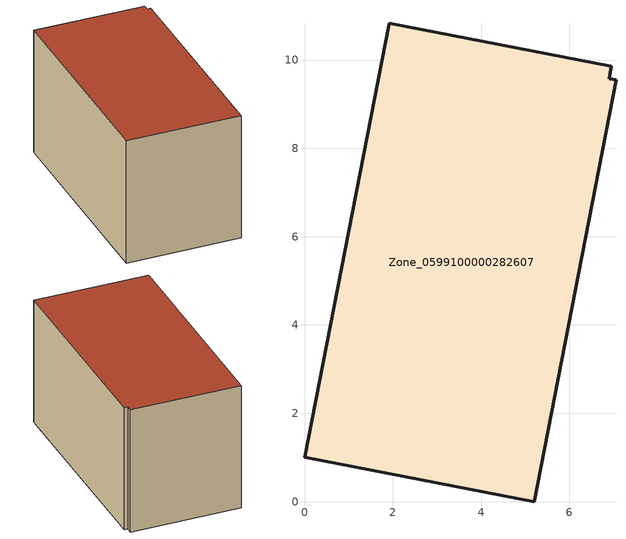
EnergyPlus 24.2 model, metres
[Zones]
Zone_0599100000282607
 floor ground (C_G): 0,1.01 1.92,10.83 6.95,9.86 6.9,9.58 7.05,9.55 5.21,0 z0
 wall outside (C_F): 1.92,10.83 0,1.01 5.21,0 7.05,9.55 6.9,9.58 6.95,9.86 1.92,10.83 z0:6.04
 roof outside (C_R): 0,1.01 5.21,0 7.05,9.55 6.9,9.58 6.95,9.86 1.92,10.83 z6.04
[BUILDING]
Pand.0599100000282607: North Axis=0; Terrain=City; Loads Convergence Tolerance Value=0.04; Temperature Convergence Tolerance Value=0.4; Solar Distribution=FullExterior; Maximum Number of Warmup Days=25; Minimum Number of Warmup Days=1
[Site:Location]
Rotterdam.The.Hague.AP_ZH_NLD Design_Conditions: Latitude=51.96; Longitude=4.45; Time Zone=1; Elevation=-4.5
[SITE:GROUNDTEMPERATURE:BUILDINGSURFACE]
18, 18, 18, 18, 18, 18, 18, 18, 18, 18, 18, 18
[MATERIAL] Thermal Absorptance=0.9; Solar Absorptance=0.7; Visible Absorptance=0.7
Name | Roughness | Thickness | Conductivity | Density | Specific Heat
G.TI.1946-1964 | MediumSmooth | 0.15 | 1 | 540 | 1210
F.TI.1946-1964 | Rough | 0.3 | 0.857143 | 1920 | 840
R.TI.1946-1964 | MediumRough | 0.2 | 0.277778 | 1500 | 1000
[CONSTRUCTION]
C_G: G.TI.1946-1964
C_F: F.TI.1946-1964
C_R: R.TI.1946-1964
[ZONE]
Zone_0599100000282607: Type=1; Multiplier=1; Ceiling Height=Autocalculate; Volume=Autocalculate; Floor Area=autocalculate; Part of Total Floor Area=Yes
[ZONEINFILTRATION:DESIGNFLOWRATE]
Infil_Zone_0599100000282607: Zone or ZoneList or Space or SpaceList=Zone_0599100000282607; Schedule=AlwaysOn; Design Flow Rate Calculation Method=Flow/Area; Flow Rate per Floor Area=0.003; Constant Term Coefficient=1; Temperature Term Coefficient=0; Velocity Term Coefficient=0; Velocity Squared Term Coefficient=0
[HVACTEMPLATE:ZONE:IDEALLOADSAIRSYSTEM]
Zone_0599100000282607: Maximum Heating Supply Air Temperature=50; Minimum Cooling Supply Air Temperature=13; Maximum Heating Supply Air Humidity Ratio=0.0156; Minimum Cooling Supply Air Humidity Ratio=0.0077; Heating Limit=NoLimit; Cooling Limit=NoLimit; Dehumidification Control Type=ConstantSensibleHeatRatio; Cooling Sensible Heat Ratio=0.7; Dehumidification Setpoint=60; Humidification Control Type=None; Humidification Setpoint=30; Outdoor Air Method=None; Outdoor Air Flow Rate per Person=0.00944; Outdoor Air Flow Rate per Zone Floor Area=0; Outdoor Air Flow Rate per Zone=0; Demand Controlled Ventilation Type=None; Outdoor Air Economizer Type=NoEconomizer; Heat Recovery Type=None; Sensible Heat Recovery Effectiveness=0.7; Latent Heat Recovery Effectiveness=0.65
[ZONECONTROL:THERMOSTAT]
ThermostatControl_Zone_0599100000282607: Zone or ZoneList=Zone_0599100000282607; Control Type Schedule=DualSetpointControlType; Control 1=Thermostat_Zone_0599100000282607; Temperature Difference Between Cutout And Setpoint=0
[THERMOSTATSETPOINT:DUALSETPOINT]
Thermostat_Zone_0599100000282607: Heating Setpoint Temperature Schedule=HeatingSetpoint_Zone_0599100000282607; Cooling Setpoint Temperature Schedule=CoolingSetpoint_Zone_0599100000282607
[SCHEDULE:COMPACT]
HeatingSetpoint_Zone_0599100000282607: Through: 12/31, For: AllDays, Until: 24:00, 21
CoolingSetpoint_Zone_0599100000282607: Through: 12/31, For: AllDays, Until: 24:00, 24
DualSetpointControlType: Through: 12/31, For: AllDays, Until: 24:00, 4
AlwaysOn: Through: 12/31, For: AllDays, Until: 24:00, 1
